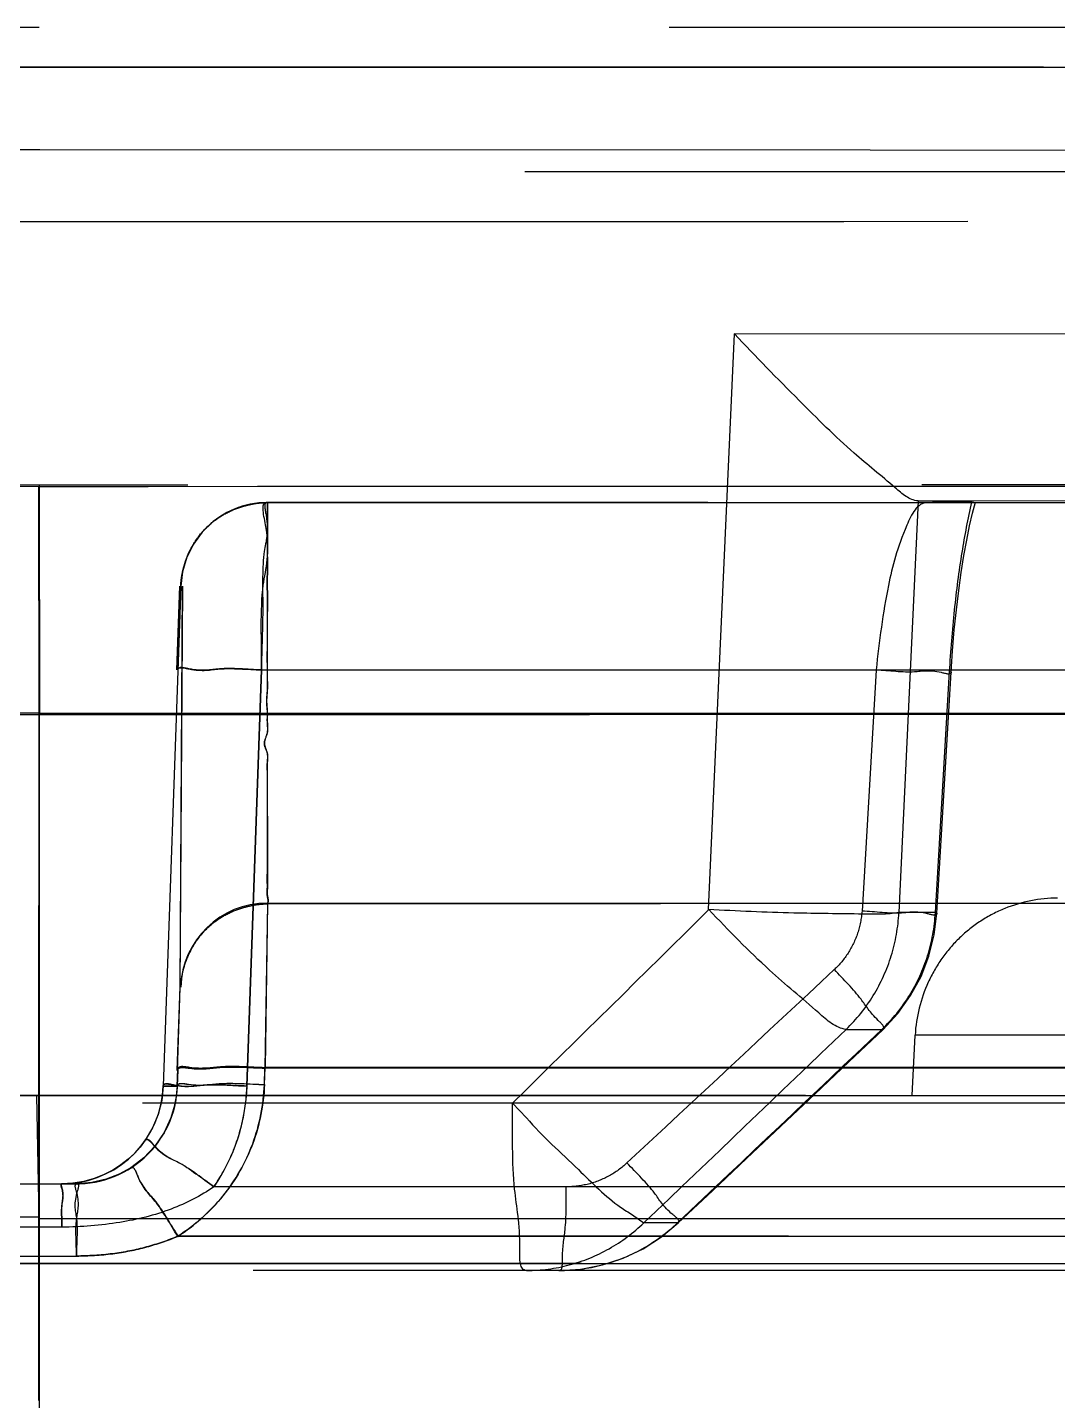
# Model space of a CAD drawing. Header units: millimetres. Extents: x 4625 to 5171, y -2661 to -1889.
# Drawn here: x 4977.422 to 4978.313, y -2172.742 to -2171.555 of the extents above; entities that cross this region are included whole.
import ezdxf

# ---------------------------------------------------------------- set-up
doc = ezdxf.new("R2010")
doc.units = ezdxf.units.MM
doc.header["$LTSCALE"] = 0.1
doc.linetypes.add('HIDDENX2', pattern=[19.05, 12.7, -6.35])
doc.layers.add('HIDDEN', color=8, linetype='HIDDENX2')

msp = doc.modelspace()

# ---------------------------------------------------------------- linework, layer by layer
at = {"layer": 'HIDDEN'}
for p, q in [((4977.432, -2171.5545), (4971.8069, -2171.5545)), ((4983.0572, -2171.5545), (4977.4321, -2171.5545)), ((4982.9322, -2171.6795), (4971.9319, -2171.6795)), ((4982.0456, -2171.7211), (4972.5862, -2171.7243)), ((4973.0483, -2171.7242), (4982.2767, -2171.721)), ((4978.011, -2172.3175), (4978.0336, -2171.8196)), ((4978.0333, -2171.8192), (4978.7337, -2171.8196)), ((4977.4322, -2171.9504), (4977.4324, -2172.1476)), ((4977.4321, -2172.149), (4977.4319, -2171.9514)), ((4977.7249, -2171.9654), (4977.6295, -2171.9654)), ((4977.6295, -2171.9655), (4978.6817, -2171.9659)), ((4978.2005, -2171.9656), (4977.6296, -2171.9654)), ((4978.2004, -2171.9656), (4978.0107, -2171.9655)), ((4978.1924, -2171.964), (4978.1759, -2172.3201)), ((4978.1924, -2171.964), (4978.239, -2171.9649)), ((4978.6341, -2171.9643), (4978.1925, -2171.964)), ((4977.5545, -2172.0378), (4977.5394, -2172.4701)), ((4977.5513, -2172.1102), (4977.5539, -2172.0376)), ((4977.554, -2172.038), (4977.5515, -2172.1102)), ((4977.556, -2172.0376), (4977.5539, -2172.3847)), ((4977.554, -2172.3844), (4977.5562, -2172.038)), ((4977.6244, -2172.1102), (4977.6118, -2172.4701)), ((4977.6118, -2172.4701), (4977.6244, -2172.1102)), ((4977.6243, -2172.1102), (4978.1562, -2172.1102)), ((4978.6477, -2172.1104), (4977.6243, -2172.1104)), ((4978.1562, -2172.1103), (4978.144, -2172.3188)), ((4978.2074, -2172.3201), (4978.2197, -2172.1116)), ((4978.2088, -2172.3206), (4978.221, -2172.1121)), ((4978.2197, -2172.1116), (4978.221, -2172.1121)), ((4977.4319, -2172.4785), (4977.4321, -2172.1488)), ((4977.4323, -2172.4784), (4977.4324, -2172.1476)), ((4977.6295, -2172.3125), (4977.6274, -2172.4546)), ((4977.6295, -2172.3118), (4977.6275, -2172.4539)), ((4985.5896, -2172.3122), (4977.6295, -2172.3125)), ((4978.2074, -2172.3201), (4978.1759, -2172.3201)), ((4978.2074, -2172.3201), (4978.2088, -2172.3206)), ((4977.5539, -2172.3847), (4977.5514, -2172.4569)), ((4977.5515, -2172.4563), (4977.554, -2172.3844)), ((4978.1302, -2172.4211), (4978.1611, -2172.4211)), ((4978.1611, -2172.4211), (4978.1621, -2172.4211)), ((4978.1896, -2172.426), (4978.1869, -2172.4782)), ((4980.5197, -2172.426), (4978.1896, -2172.426)), ((4977.5516, -2172.4701), (4977.5521, -2172.4552)), ((4977.5521, -2172.4553), (4977.5516, -2172.4701)), ((4977.5521, -2172.4564), (4977.5516, -2172.4701)), ((4977.5516, -2172.4701), (4977.5521, -2172.4564)), ((4977.6269, -2172.4688), (4977.6274, -2172.4544)), ((4977.627, -2172.4688), (4977.6275, -2172.4539)), ((4977.6274, -2172.4544), (4985.6237, -2172.4544)), ((4988.3971, -2172.4553), (4977.6275, -2172.4538)), ((4977.5388, -2172.4701), (4977.5509, -2172.4701)), ((4977.551, -2172.4701), (4977.5389, -2172.4701)), ((5000.9551, -2172.4781), (4953.909, -2172.4781)), ((4956.3933, -2172.4782), (4992.5835, -2172.4782)), ((4976.0727, -2172.4848), (4977.8415, -2172.4848)), ((4978.7915, -2172.4848), (4977.0227, -2172.4848)), ((4977.4321, -2172.5843), (4977.4302, -2172.4782)), ((4977.4314, -2172.4781), (4977.4314, -2172.6236)), ((4977.432, -2172.4782), (4977.432, -2172.6236)), ((4977.8416, -2172.485), (4977.8538, -2172.4975)), ((4977.5238, -2172.517), (4977.5194, -2172.5228)), ((4977.5145, -2172.5283), (4977.509, -2172.5334)), ((4977.4959, -2172.5427), (4977.4882, -2172.5467)), ((4977.5028, -2172.5383), (4977.4958, -2172.5427)), ((4977.509, -2172.5334), (4977.5027, -2172.5383)), ((4977.3994, -2172.5546), (4977.4648, -2172.5546)), ((4977.432, -2172.6171), (4977.4319, -2172.5546)), ((4977.432, -2172.5546), (4977.4321, -2172.6171)), ((4977.4613, -2172.5541), (4977.452, -2172.5546)), ((4977.4778, -2172.5535), (4977.4646, -2172.5546)), ((4977.4797, -2172.55), (4977.4707, -2172.5525)), ((4977.4882, -2172.5467), (4977.4797, -2172.55)), ((4978.6836, -2172.5572), (4977.5833, -2172.5572)), ((4974.6236, -2172.5833), (4977.4321, -2172.5832)), ((4977.4321, -2172.5832), (4977.432, -2172.834)), ((4977.4321, -2172.5845), (4983.2452, -2172.5844)), ((4977.9843, -2172.5884), (4977.9551, -2172.5884)), ((4977.9843, -2172.5884), (4977.985, -2172.5885)), ((4977.4518, -2172.5921), (4977.4124, -2172.5921)), ((4985.7002, -2172.6001), (4977.552, -2172.6)), ((4977.5522, -2172.5999), (4987.4248, -2172.5999)), ((4977.432, -2172.6236), (4967.4377, -2172.6236)), ((4967.4379, -2172.6236), (4977.4314, -2172.6236)), ((4977.3998, -2172.6171), (4977.4643, -2172.6171)), ((4977.4314, -2172.6236), (4987.4264, -2172.6235)), ((4977.4314, -2172.6236), (4977.4314, -2172.7421)), ((4977.4318, -2172.6236), (4977.4319, -2172.7421)), ((4987.4264, -2172.6237), (4977.4319, -2172.6236)), ((4977.432, -2172.6171), (4977.432, -2172.7421)), ((4977.4322, -2172.7421), (4977.4321, -2172.6171)), ((4978.8871, -2172.6296), (4975.977, -2172.6296))]:
    msp.add_line(p, q, dxfattribs=at)
for points in [[(4981.9537, -2171.5949), (4981.7846, -2171.5945), (4981.5974, -2171.594), (4981.3942, -2171.5935), (4981.1743, -2171.5929), (4980.9377, -2171.5924), (4980.6865, -2171.5919), (4980.4224, -2171.5914), (4980.1468, -2171.591), (4979.8598, -2171.5905), (4979.5612, -2171.5901), (4979.2527, -2171.5898), (4978.9363, -2171.5895), (4978.6137, -2171.5892), (4978.2866, -2171.589), (4977.9557, -2171.5889), (4977.6219, -2171.5888), (4977.2868, -2171.5888), (4976.9518, -2171.5889), (4976.6189, -2171.589), (4976.2898, -2171.5892)], [(4981.9258, -2171.5948), (4981.7579, -2171.5944), (4981.5721, -2171.5939), (4981.3693, -2171.5934), (4981.1502, -2171.5929), (4980.9162, -2171.5923), (4980.668, -2171.5918), (4980.4063, -2171.5914), (4980.1323, -2171.5909), (4979.8468, -2171.5905), (4979.5519, -2171.5901), (4979.2501, -2171.5897), (4978.9402, -2171.5894), (4978.623, -2171.5892), (4978.3009, -2171.589), (4977.9758, -2171.5888), (4977.6492, -2171.5888), (4977.3209, -2171.5888), (4976.9911, -2171.5888), (4976.6619, -2171.5889), (4976.3354, -2171.5891)], [(4977.6296, -2171.9654), (4977.6166, -2171.9665), (4977.6043, -2171.9698), (4977.5927, -2171.9751), (4977.5822, -2171.9822), (4977.573, -2171.9911), (4977.5655, -2172.0014), (4977.5598, -2172.0128), (4977.5561, -2172.0252), (4977.5545, -2172.0378)], [(4977.6295, -2171.9655), (4977.6166, -2171.9666), (4977.6043, -2171.9698), (4977.5927, -2171.9751), (4977.5822, -2171.9822), (4977.5731, -2171.9911), (4977.5655, -2172.0013), (4977.5598, -2172.0127), (4977.5561, -2172.0251), (4977.5546, -2172.0377)], [(4978.6815, -2171.9659), (4978.5085, -2171.9658), (4978.3339, -2171.9657), (4978.1588, -2171.9656), (4977.9829, -2171.9655), (4977.8062, -2171.9655), (4977.6295, -2171.9655)], [(4978.0107, -2171.9655), (4977.9156, -2171.9655), (4977.7249, -2171.9654)], [(4978.221, -2172.1121), (4978.2223, -2172.0936), (4978.2238, -2172.0755), (4978.2256, -2172.0582), (4978.2276, -2172.0416), (4978.2298, -2172.0259), (4978.2321, -2172.0113), (4978.2345, -2171.9979), (4978.237, -2171.9856), (4978.2396, -2171.9747), (4978.242, -2171.9651)], [(4978.1621, -2172.4211), (4978.1749, -2172.4073), (4978.1859, -2172.3919), (4978.195, -2172.3752), (4978.2018, -2172.3576), (4978.2065, -2172.3393), (4978.2088, -2172.3206)], [(4977.985, -2172.5885), (4978.0145, -2172.5607), (4978.0441, -2172.5328), (4978.0736, -2172.5049), (4978.1031, -2172.477), (4978.1326, -2172.4491), (4978.1621, -2172.4211)], [(4977.5516, -2172.4701), (4977.55, -2172.4841), (4977.5461, -2172.4976), (4977.5401, -2172.5104), (4977.5322, -2172.522), (4977.5226, -2172.5322), (4977.5114, -2172.5407)], [(4977.5516, -2172.4701), (4977.55, -2172.484), (4977.5461, -2172.4976), (4977.5401, -2172.5103), (4977.5322, -2172.522), (4977.5225, -2172.5322), (4977.5114, -2172.5407)], [(4977.5394, -2172.4701), (4977.5381, -2172.4825), (4977.535, -2172.4947), (4977.5302, -2172.5063), (4977.5238, -2172.517)], [(4977.5394, -2172.4701), (4977.5381, -2172.4825), (4977.535, -2172.4947), (4977.5302, -2172.5062), (4977.5238, -2172.517)], [(4977.5194, -2172.5228), (4977.5145, -2172.5283), (4977.5089, -2172.5335)], [(4977.5114, -2172.5407), (4977.5013, -2172.5463), (4977.49, -2172.5507), (4977.4777, -2172.5535)], [(4977.5114, -2172.5407), (4977.5013, -2172.5463), (4977.4901, -2172.5506), (4977.4778, -2172.5535)], [(4977.4707, -2172.5525), (4977.4613, -2172.5541), (4977.452, -2172.5546)], [(4977.8817, -2172.6296), (4977.9006, -2172.6283), (4977.9193, -2172.6248), (4977.9373, -2172.6189), (4977.9545, -2172.6108), (4977.9705, -2172.6006), (4977.985, -2172.5885)]]:
    msp.add_lwpolyline(points, dxfattribs=at)
for centre, radius, start, end in [((4977.6295, -2172.0404), 0.075, 89.9625, 178.2021), ((4977.6295, -2172.3868), 0.075, 89.9686, 178.193), ((4927.9026, -2121.6139), 71.2864, 314.470293, 314.661985), ((4925.7201, -2116.3637), 76.6966, 312.911763, 313.094979), ((4927.3684, -2119.4711), 73.3516, 313.602171, 313.791301), ((4925.5673, -2116.984), 76.4158, 313.309887, 313.492421), ((4977.452, -2172.4671), 0.0875, 274.109, 358.1316), ((4977.4642, -2172.4671), 0.0875, 266.1467, 357.8545), ((4977.4643, -2172.4671), 0.0875, 266.2475, 357.8511), ((4977.448, -2172.4646), 0.164, 325.6306, 358.0731)]:
    msp.add_arc(centre, radius, start, end, dxfattribs=at)
for points, knots in [([(4972.4642, -2171.5962), (4972.4439, -2171.5963), (4972.4112, -2171.5964), (4972.3675, -2171.5965), (4972.3315, -2171.5966), (4972.3177, -2171.5967), (4972.2982, -2171.5967), (4972.3123, -2171.5967), (4972.3258, -2171.5966), (4972.3755, -2171.5965), (4972.4614, -2171.5962), (4972.6044, -2171.5958), (4972.7924, -2171.5952), (4973.1316, -2171.5943), (4973.6533, -2171.5929), (4974.2357, -2171.5917), (4974.7675, -2171.5908), (4975.2074, -2171.5902), (4975.6689, -2171.5896), (4976.315, -2171.5891), (4977.1407, -2171.5887), (4977.9715, -2171.5888), (4978.6317, -2171.5892), (4979.113, -2171.5896), (4979.5779, -2171.5901), (4980.1531, -2171.5909), (4980.8005, -2171.5921), (4981.4325, -2171.5935), (4981.793, -2171.5944), (4981.9264, -2171.5948)], [0, 0, 0, 0, 0.005823, 0.010402, 0.013726, 0.015796, 0.016608, 0.017066, 0.018803, 0.021787, 0.031398, 0.045882, 0.065227, 0.089191, 0.149773, 0.225198, 0.267685, 0.312785, 0.360042, 0.409119, 0.51084, 0.613132, 0.663784, 0.713197, 0.76066, 0.806283, 0.889497, 0.959103, 1, 1, 1, 1]), ([(4972.9382, -2171.5948), (4973.1396, -2171.5943), (4973.5985, -2171.5931), (4974.359, -2171.5915), (4975.2487, -2171.5901), (4976.2309, -2171.5891), (4977.2632, -2171.5887), (4978.3041, -2171.5889), (4979.307, -2171.5897), (4980.2282, -2171.591), (4981.0373, -2171.5926), (4981.6767, -2171.5941), (4982.1775, -2171.5955), (4982.3988, -2171.5962), (4982.6207, -2171.5969), (4982.4507, -2171.5964), (4982.398, -2171.5962)], [0, 0, 0, 0, 0.061828, 0.140832, 0.233385, 0.334836, 0.44226, 0.550165, 0.654318, 0.74989, 0.833348, 0.901165, 0.950069, 0.977961, 0.983845, 1, 1, 1, 1]), ([(4954.4444, -2171.9481), (4958.275, -2171.8522), (4965.9373, -2171.7082), (4977.4326, -2171.6362), (4988.9279, -2171.7082), (4996.5903, -2171.8522), (5000.4208, -2171.9482)], [0, 0, 0, 0, 0.25, 0.5, 0.75, 1, 1, 1, 1]), ([(4978.1924, -2171.964), (4978.1849, -2171.9634), (4978.1661, -2171.9466), (4978.132, -2171.9195), (4978.0859, -2171.8736), (4978.0519, -2171.8392), (4978.0336, -2171.8196)], [0, 0, 0, 0, 0.10548, 0.322061, 0.627735, 1, 1, 1, 1]), ([(4953.6844, -2171.9467), (4953.685, -2171.9467), (4953.6874, -2171.9467), (4953.693, -2171.9467), (4953.7023, -2171.9467), (4953.722, -2171.9467), (4953.7559, -2171.9468), (4953.8349, -2171.9469), (4953.9704, -2171.9472), (4954.1303, -2171.9475), (4954.2875, -2171.9478), (4954.4289, -2171.948), (4954.5938, -2171.9484), (4954.7967, -2171.9487), (4955.0593, -2171.949), (4955.3263, -2171.9493), (4955.5885, -2171.9495), (4955.8293, -2171.9496), (4956.1039, -2171.9497), (4956.5456, -2171.9499), (4957.1981, -2171.9501), (4958.0951, -2171.9502), (4959.1356, -2171.9502), (4960.3019, -2171.95), (4961.5694, -2171.9498), (4963.3918, -2171.9496), (4965.2743, -2171.9493), (4967.2009, -2171.949), (4968.6789, -2171.9488), (4970.1686, -2171.9487), (4971.6672, -2171.9488), (4973.1737, -2171.9493), (4974.6382, -2171.95), (4976.0583, -2171.9509), (4976.9739, -2171.9513), (4977.4319, -2171.9514)], [0, 0, 0, 0, 0.000078, 0.000312, 0.000702, 0.001247, 0.002806, 0.004989, 0.011227, 0.019924, 0.025187, 0.031083, 0.037783, 0.046023, 0.056721, 0.070956, 0.07975, 0.089844, 0.10137, 0.114443, 0.145647, 0.183798, 0.227763, 0.277088, 0.331133, 0.387887, 0.507311, 0.568943, 0.631279, 0.694023, 0.75713, 0.820596, 0.884336, 0.942135, 1, 1, 1, 1]), ([(4977.4322, -2171.9504), (4977.2825, -2171.9504), (4976.9838, -2171.9504), (4976.5346, -2171.9502), (4976.0849, -2171.95), (4975.6379, -2171.9497), (4975.1976, -2171.9495), (4974.7621, -2171.9494), (4974.3209, -2171.9492), (4973.8601, -2171.9491), (4973.365, -2171.9489), (4972.8213, -2171.9488), (4972.2157, -2171.9488), (4971.5358, -2171.9487), (4970.7707, -2171.9487), (4969.9106, -2171.9487), (4968.9482, -2171.9487), (4967.8722, -2171.9488), (4966.6708, -2171.9491), (4965.3577, -2171.9493), (4964.012, -2171.9494), (4962.7363, -2171.9497), (4961.6032, -2171.9499), (4960.6135, -2171.95), (4959.7385, -2171.9501), (4958.9541, -2171.9501), (4958.248, -2171.9501), (4957.6138, -2171.9501), (4957.0437, -2171.95), (4956.5284, -2171.9499), (4956.0606, -2171.9497), (4955.6394, -2171.9495), (4955.2686, -2171.9493), (4954.9506, -2171.9489), (4954.6823, -2171.9485), (4954.5189, -2171.9483), (4954.4444, -2171.9481)], [0, 0, 0, 0, 0.019536, 0.038982, 0.058621, 0.078223, 0.09732, 0.11608, 0.135062, 0.154893, 0.176221, 0.199673, 0.22584, 0.25526, 0.288397, 0.325695, 0.367502, 0.413999, 0.466116, 0.524291, 0.585359, 0.641741, 0.690769, 0.733236, 0.770895, 0.804967, 0.835605, 0.86304, 0.887734, 0.910011, 0.930285, 0.948779, 0.964986, 0.978676, 0.99027, 1, 1, 1, 1]), ([(4977.4319, -2171.9514), (4977.9364, -2171.9514), (4978.9447, -2171.9511), (4980.4556, -2171.9502), (4981.9629, -2171.9494), (4983.4648, -2171.9488), (4984.959, -2171.9487), (4986.9277, -2171.9489), (4988.874, -2171.9492), (4990.7866, -2171.9495), (4992.1672, -2171.9497), (4993.4922, -2171.9498), (4994.7398, -2171.9501), (4995.8826, -2171.9502), (4996.8977, -2171.9502), (4997.7698, -2171.9501), (4998.4906, -2171.9499), (4998.9955, -2171.9496), (4999.3269, -2171.9494), (4999.5806, -2171.9492), (4999.84, -2171.949), (5000.0959, -2171.9487), (5000.2695, -2171.9484), (5000.3854, -2171.9482), (5000.4838, -2171.948), (5000.5963, -2171.9478), (5000.7192, -2171.9476), (5000.8264, -2171.9474), (5000.9181, -2171.9472), (5000.9955, -2171.947), (5001.0512, -2171.9468), (5001.0887, -2171.9468), (5001.1117, -2171.9467), (5001.1313, -2171.9467), (5001.1475, -2171.9466), (5001.159, -2171.9466), (5001.1664, -2171.9466), (5001.1707, -2171.9466), (5001.1743, -2171.9466), (5001.177, -2171.9466), (5001.1787, -2171.9466), (5001.1797, -2171.9467), (5001.18, -2171.9467), (5001.1802, -2171.9467)], [0, 0, 0, 0, 0.063732, 0.127369, 0.190866, 0.254139, 0.317094, 0.379625, 0.502835, 0.562966, 0.621227, 0.677238, 0.730352, 0.778832, 0.821598, 0.85859, 0.888999, 0.912651, 0.922367, 0.930873, 0.9447, 0.955137, 0.963199, 0.966622, 0.969786, 0.975624, 0.980838, 0.985306, 0.989164, 0.992421, 0.995086, 0.996199, 0.997167, 0.997992, 0.998674, 0.999215, 0.999432, 0.999615, 0.999763, 0.999877, 0.999956, 0.999982, 1, 1, 1, 1]), ([(5000.4208, -2171.9482), (5000.3606, -2171.9483), (5000.2243, -2171.9485), (5000.0072, -2171.9488), (4999.746, -2171.9491), (4999.4511, -2171.9493), (4999.1032, -2171.9495), (4998.6873, -2171.9498), (4998.1749, -2171.95), (4997.5521, -2171.9501), (4996.8273, -2171.9502), (4996.0157, -2171.9502), (4995.1295, -2171.9502), (4994.2123, -2171.95), (4993.2722, -2171.9498), (4992.3629, -2171.9497), (4991.4651, -2171.9495), (4990.5369, -2171.9494), (4989.5456, -2171.9493), (4988.5475, -2171.9491), (4987.5931, -2171.949), (4986.7426, -2171.9489), (4985.9451, -2171.9488), (4985.1961, -2171.9487), (4984.4392, -2171.9486), (4983.7039, -2171.9485), (4982.9961, -2171.9485), (4982.3606, -2171.9486), (4981.7683, -2171.9487), (4981.2369, -2171.9489), (4980.7222, -2171.949), (4980.2319, -2171.9493), (4979.7487, -2171.9494), (4979.2801, -2171.9497), (4978.8186, -2171.9499), (4978.3605, -2171.9501), (4977.8984, -2171.9504), (4977.5876, -2171.9504), (4977.4322, -2171.9504)], [0, 0, 0, 0, 0.007865, 0.01778, 0.028328, 0.041955, 0.056264, 0.073729, 0.096226, 0.123137, 0.154999, 0.190818, 0.229056, 0.270639, 0.310512, 0.35174, 0.389304, 0.427678, 0.472863, 0.518671, 0.557925, 0.597414, 0.62966, 0.661992, 0.695165, 0.728437, 0.757945, 0.787531, 0.811366, 0.835242, 0.856876, 0.878536, 0.899228, 0.919939, 0.939685, 0.959446, 0.979719, 1, 1, 1, 1]), ([(4977.5546, -2172.0376), (4977.5546, -2172.0354), (4977.5551, -2172.0309), (4977.5563, -2172.0241), (4977.5583, -2172.0173), (4977.5617, -2172.0083), (4977.5676, -2171.9975), (4977.577, -2171.9861), (4977.5888, -2171.977), (4977.5999, -2171.9715), (4977.6091, -2171.9684), (4977.616, -2171.9667), (4977.6228, -2171.9657), (4977.6273, -2171.9655), (4977.6295, -2171.9655)], [0, 0, 0, 0, 0.057803, 0.117743, 0.179393, 0.24231, 0.370166, 0.498841, 0.628173, 0.756668, 0.819884, 0.881808, 0.941991, 1, 1, 1, 1]), ([(4977.6243, -2172.1102), (4977.6248, -2172.0858), (4977.6219, -2172.0383), (4977.6341, -2172.0059), (4977.6233, -2171.9639), (4977.6296, -2171.9654)], [0, 0, 0, 0, 0.505367, 0.866609, 1, 1, 1, 1]), ([(4977.6295, -2171.9655), (4977.626, -2171.9646), (4977.6317, -2171.9892), (4977.6244, -2172.0094), (4977.6262, -2172.0589), (4977.6247, -2172.0918), (4977.6243, -2172.1104)], [0, 0, 0, 0, 0.075154, 0.291417, 0.616111, 1, 1, 1, 1]), ([(4977.6296, -2171.9654), (4977.6295, -2171.9666), (4977.6295, -2171.9692), (4977.6295, -2171.9733), (4977.6296, -2171.9779), (4977.6295, -2171.9829), (4977.6295, -2171.9882), (4977.6295, -2171.9939), (4977.6295, -2172.0001), (4977.6294, -2172.0065), (4977.6295, -2172.0132), (4977.6295, -2172.0201), (4977.6295, -2172.0274), (4977.6294, -2172.0349), (4977.6295, -2172.0426), (4977.6295, -2172.0504), (4977.6295, -2172.0586), (4977.6294, -2172.0669), (4977.6295, -2172.0753), (4977.6294, -2172.0838), (4977.6295, -2172.0926), (4977.6294, -2172.1014), (4977.6295, -2172.1102), (4977.6294, -2172.119), (4977.6297, -2172.1281), (4977.6284, -2172.1372), (4977.6298, -2172.1463), (4977.6291, -2172.1553), (4977.6306, -2172.1647), (4977.6251, -2172.1736), (4977.6305, -2172.182), (4977.6291, -2172.1906), (4977.6295, -2172.199), (4977.6294, -2172.2081), (4977.6295, -2172.2177), (4977.6294, -2172.2279), (4977.6295, -2172.2382), (4977.6295, -2172.2483), (4977.6295, -2172.258), (4977.6295, -2172.2675), (4977.6295, -2172.277), (4977.6295, -2172.2855), (4977.6295, -2172.2929), (4977.6297, -2172.2992), (4977.6289, -2172.3052), (4977.6309, -2172.3102), (4977.6295, -2172.3118)], [0, 0, 0, 0, 0.010325, 0.022131, 0.035418, 0.050185, 0.065312, 0.081728, 0.099431, 0.11842, 0.137253, 0.1572, 0.178263, 0.200445, 0.222051, 0.244621, 0.268153, 0.292646, 0.31627, 0.340723, 0.366009, 0.392134, 0.416873, 0.442327, 0.468482, 0.495373, 0.520896, 0.546956, 0.57361, 0.601788, 0.62644, 0.650476, 0.674946, 0.699846, 0.728602, 0.757906, 0.787763, 0.818181, 0.844912, 0.872066, 0.899639, 0.927585, 0.945353, 0.963287, 0.981462, 1, 1, 1, 1]), ([(4977.6295, -2172.3125), (4977.6309, -2172.3107), (4977.6289, -2172.3056), (4977.6296, -2172.2993), (4977.6294, -2172.2929), (4977.6295, -2172.2856), (4977.6295, -2172.2771), (4977.6295, -2172.2675), (4977.6295, -2172.2581), (4977.6295, -2172.2484), (4977.6295, -2172.2383), (4977.6295, -2172.2279), (4977.6295, -2172.2178), (4977.6295, -2172.2082), (4977.6296, -2172.1991), (4977.6292, -2172.1907), (4977.6306, -2172.1821), (4977.625, -2172.1737), (4977.6307, -2172.1649), (4977.6291, -2172.1554), (4977.6299, -2172.1464), (4977.6285, -2172.1374), (4977.6298, -2172.1283), (4977.6294, -2172.1192), (4977.6296, -2172.1104), (4977.6294, -2172.1016), (4977.6295, -2172.0927), (4977.6295, -2172.084), (4977.6295, -2172.0755), (4977.6295, -2172.0671), (4977.6295, -2172.0588), (4977.6295, -2172.0506), (4977.6295, -2172.0427), (4977.6294, -2172.0351), (4977.6295, -2172.0275), (4977.6295, -2172.0202), (4977.6295, -2172.0133), (4977.6295, -2172.0066), (4977.6295, -2172.0002), (4977.6295, -2171.994), (4977.6295, -2171.9883), (4977.6295, -2171.9829), (4977.6295, -2171.9779), (4977.6295, -2171.9733), (4977.6295, -2171.9692), (4977.6295, -2171.9667), (4977.6295, -2171.9655)], [0, 0, 0, 0, 0.019717, 0.038314, 0.056322, 0.074038, 0.101922, 0.129432, 0.156524, 0.183193, 0.213542, 0.243332, 0.272569, 0.301259, 0.326082, 0.350477, 0.374438, 0.399095, 0.427259, 0.453829, 0.479809, 0.505261, 0.532099, 0.558194, 0.583585, 0.608263, 0.634344, 0.659596, 0.684021, 0.707622, 0.732096, 0.755607, 0.77815, 0.799726, 0.821889, 0.84293, 0.862856, 0.881669, 0.900649, 0.918342, 0.934746, 0.949859, 0.964616, 0.977891, 0.989685, 1, 1, 1, 1]), ([(4978.2005, -2171.9656), (4978.1917, -2171.9654), (4978.1764, -2171.9969), (4978.1646, -2172.0415), (4978.1587, -2172.0858), (4978.1562, -2172.1102)], [0, 0, 0, 0, 0.17073, 0.523333, 1, 1, 1, 1]), ([(4978.239, -2171.9649), (4978.2395, -2171.965), (4978.2456, -2171.9661), (4978.2145, -2171.9647), (4978.209, -2171.9655), (4978.2005, -2171.9656)], [0, 0, 0, 0, 0.035408, 0.386582, 1, 1, 1, 1]), ([(4978.2197, -2172.1116), (4978.2207, -2172.0938), (4978.2235, -2172.0594), (4978.2298, -2172.0104), (4978.2357, -2171.9794), (4978.239, -2171.9649)], [0, 0, 0, 0, 0.361016, 0.700371, 1, 1, 1, 1]), ([(4977.6244, -2172.1102), (4977.6123, -2172.1098), (4977.5891, -2172.1074), (4977.5712, -2172.1123), (4977.5521, -2172.1069), (4977.552, -2172.1102)], [0, 0, 0, 0, 0.502806, 0.865937, 1, 1, 1, 1]), ([(4977.552, -2172.1102), (4977.5521, -2172.107), (4977.5712, -2172.1124), (4977.5892, -2172.1075), (4977.6123, -2172.1098), (4977.6244, -2172.1102)], [0, 0, 0, 0, 0.134127, 0.497302, 1, 1, 1, 1]), ([(4978.221, -2172.1121), (4978.2209, -2172.1149), (4978.2041, -2172.1095), (4978.1879, -2172.1136), (4978.1672, -2172.1109), (4978.1562, -2172.1103)], [0, 0, 0, 0, 0.130763, 0.489955, 1, 1, 1, 1]), ([(4977.4324, -2172.1477), (4976.9711, -2172.1477), (4976.0485, -2172.1473), (4974.6177, -2172.1464), (4973.1419, -2172.1461), (4971.6237, -2172.146), (4970.1123, -2172.1461), (4968.6086, -2172.1462), (4967.1159, -2172.1464), (4965.1704, -2172.1467), (4963.2673, -2172.147), (4961.4211, -2172.1473), (4960.1305, -2172.1475), (4958.9404, -2172.1476), (4958.0254, -2172.1476), (4957.3614, -2172.1476), (4956.8006, -2172.1475), (4956.2026, -2172.1474), (4955.6004, -2172.1471), (4955.1361, -2172.1468), (4954.784, -2172.1465), (4954.5178, -2172.1461), (4954.3127, -2172.1458), (4954.1464, -2172.1455), (4954.0043, -2172.1452), (4953.8786, -2172.1449), (4953.7679, -2172.1447), (4953.6723, -2172.1445), (4953.5918, -2172.1444), (4953.5348, -2172.1443), (4953.4974, -2172.1442), (4953.4755, -2172.1441), (4953.4569, -2172.1441), (4953.4418, -2172.144), (4953.4312, -2172.144), (4953.4243, -2172.144), (4953.4203, -2172.144), (4953.4171, -2172.144), (4953.4147, -2172.144), (4953.413, -2172.144), (4953.4121, -2172.144), (4953.4118, -2172.144)], [0, 0, 0, 0, 0.057607, 0.115228, 0.178703, 0.241924, 0.304839, 0.367458, 0.429728, 0.491263, 0.61044, 0.667409, 0.721845, 0.771629, 0.816039, 0.836117, 0.854566, 0.886075, 0.910809, 0.929771, 0.94406, 0.954784, 0.963015, 0.969685, 0.975546, 0.98077, 0.985379, 0.989366, 0.992719, 0.995425, 0.996484, 0.997396, 0.998166, 0.998796, 0.999291, 0.999489, 0.999655, 0.999788, 0.99989, 0.99996, 1, 1, 1, 1]), ([(4977.4321, -2172.1489), (4976.9713, -2172.1489), (4976.0498, -2172.1485), (4974.6207, -2172.1475), (4973.1471, -2172.1468), (4971.6318, -2172.1464), (4970.124, -2172.1462), (4968.9227, -2172.1463), (4968.026, -2172.1464), (4967.6292, -2172.1464), (4967.431, -2172.1465)], [0, 0, 0, 0, 0.13821, 0.276424, 0.428685, 0.58024, 0.730988, 0.88098, 0.940568, 1, 1, 1, 1]), ([(5001.4524, -2172.1441), (5001.4523, -2172.1441), (5001.4519, -2172.1441), (5001.4509, -2172.1441), (5001.4492, -2172.1441), (5001.4465, -2172.1441), (5001.443, -2172.1441), (5001.4386, -2172.1441), (5001.4312, -2172.1441), (5001.4198, -2172.1441), (5001.4036, -2172.1441), (5001.384, -2172.1442), (5001.361, -2172.1442), (5001.3234, -2172.1443), (5001.2678, -2172.1445), (5001.1904, -2172.1446), (5001.0987, -2172.1448), (5000.9916, -2172.1451), (5000.8688, -2172.1453), (5000.7563, -2172.1455), (5000.658, -2172.1457), (5000.5417, -2172.1459), (5000.3674, -2172.1462), (5000.1096, -2172.1465), (4999.8476, -2172.1468), (4999.5907, -2172.147), (4999.2537, -2172.1472), (4998.7389, -2172.1474), (4998.0028, -2172.1476), (4997.111, -2172.1478), (4996.0727, -2172.1478), (4994.9052, -2172.1476), (4993.6332, -2172.1474), (4992.2861, -2172.1472), (4990.8862, -2172.147), (4988.9528, -2172.1467), (4986.9887, -2172.1464), (4985.0049, -2172.1462), (4983.5015, -2172.1463), (4981.991, -2172.1469), (4980.4747, -2172.1478), (4978.9545, -2172.1486), (4977.9398, -2172.1489), (4977.4321, -2172.149)], [0, 0, 0, 0, 0.000018, 0.000044, 0.000122, 0.000234, 0.00038, 0.000561, 0.000776, 0.001311, 0.001985, 0.002801, 0.003758, 0.004858, 0.007491, 0.01071, 0.014522, 0.018937, 0.024088, 0.029858, 0.032987, 0.036376, 0.044374, 0.054763, 0.068576, 0.077093, 0.086843, 0.110664, 0.141389, 0.178788, 0.222043, 0.271058, 0.324611, 0.3809, 0.439303, 0.499452, 0.622372, 0.684611, 0.747218, 0.810128, 0.873273, 0.936586, 1, 1, 1, 1]), ([(4977.4324, -2172.1476), (4977.9423, -2172.1476), (4978.9609, -2172.1474), (4980.4861, -2172.1467), (4982.0052, -2172.1462), (4983.5168, -2172.1458), (4985.0205, -2172.1459), (4987.0081, -2172.1462), (4989.4491, -2172.1466), (4991.8451, -2172.1469), (4993.6839, -2172.1472), (4994.9595, -2172.1474), (4995.961, -2172.1475), (4996.7, -2172.1475), (4997.2035, -2172.1475), (4997.6697, -2172.1474), (4998.096, -2172.1474), (4998.4807, -2172.1473), (4998.9119, -2172.1471), (4999.3587, -2172.1469), (4999.7991, -2172.1466), (5000.1315, -2172.1463), (5000.3828, -2172.1459), (5000.5777, -2172.1456), (5000.7374, -2172.1453), (5000.8751, -2172.145), (5001.0271, -2172.1447), (5001.1804, -2172.1444), (5001.321, -2172.1441), (5001.4055, -2172.144), (5001.4431, -2172.1439), (5001.4526, -2172.1439)], [0, 0, 0, 0, 0.063689, 0.12722, 0.190484, 0.253422, 0.316005, 0.378287, 0.501663, 0.620872, 0.677539, 0.731322, 0.780187, 0.802618, 0.82362, 0.843074, 0.860853, 0.87686, 0.891117, 0.91471, 0.932661, 0.94612, 0.956222, 0.964048, 0.970467, 0.976161, 0.981256, 0.989445, 0.995302, 0.998822, 1, 1, 1, 1]), ([(4977.5546, -2172.3846), (4977.5546, -2172.3824), (4977.5551, -2172.3779), (4977.5563, -2172.3712), (4977.5583, -2172.3644), (4977.5617, -2172.3554), (4977.5676, -2172.3446), (4977.577, -2172.3332), (4977.5888, -2172.3241), (4977.5999, -2172.3186), (4977.6091, -2172.3155), (4977.616, -2172.3138), (4977.6228, -2172.3128), (4977.6273, -2172.3125), (4977.6295, -2172.3125)], [0, 0, 0, 0, 0.057795, 0.117727, 0.179368, 0.242278, 0.370122, 0.498792, 0.628128, 0.756634, 0.819857, 0.881789, 0.941981, 1, 1, 1, 1]), ([(4977.6295, -2172.3118), (4978.0759, -2172.3118), (4978.968, -2172.3118), (4980.3164, -2172.3117), (4981.6732, -2172.3116), (4983.0375, -2172.3117), (4984.3961, -2172.3118), (4985.7352, -2172.3122), (4987.0523, -2172.3126), (4987.9188, -2172.313), (4988.35, -2172.3132)], [0, 0, 0, 0, 0.124907, 0.249662, 0.377317, 0.504609, 0.63142, 0.757526, 0.87934, 1, 1, 1, 1]), ([(4978.1759, -2172.3201), (4978.1656, -2172.3218), (4978.1351, -2172.3211), (4978.0802, -2172.3208), (4978.0356, -2172.3187), (4978.011, -2172.3175)], [0, 0, 0, 0, 0.18884, 0.552034, 1, 1, 1, 1]), ([(4978.1302, -2172.4211), (4978.1211, -2172.4199), (4978.0987, -2172.3995), (4978.0592, -2172.3672), (4978.0285, -2172.3354), (4978.0115, -2172.3175)], [0, 0, 0, 0, 0.174868, 0.531203, 1, 1, 1, 1]), ([(4978.2088, -2172.3206), (4978.2086, -2172.3234), (4978.1924, -2172.3181), (4978.1762, -2172.3222), (4978.1553, -2172.3193), (4978.144, -2172.3188)], [0, 0, 0, 0, 0.127622, 0.474317, 1, 1, 1, 1]), ([(4978.3131, -2172.3075), (4978.2976, -2172.3075), (4978.274, -2172.3123), (4978.2463, -2172.3267), (4978.2278, -2172.3414), (4978.2124, -2172.3594), (4978.1967, -2172.3868), (4978.1907, -2172.4103), (4978.1899, -2172.426)], [0, 0, 0, 0, 0.247292, 0.372318, 0.497385, 0.622882, 0.749077, 1, 1, 1, 1]), ([(4978.144, -2172.3188), (4978.1434, -2172.3253), (4978.1409, -2172.338), (4978.1327, -2172.3553), (4978.1245, -2172.3651), (4978.12, -2172.3693)], [0, 0, 0, 0, 0.339472, 0.673472, 1, 1, 1, 1]), ([(4978.1302, -2172.4211), (4978.1392, -2172.4124), (4978.1551, -2172.3925), (4978.1708, -2172.3578), (4978.1752, -2172.3327), (4978.1759, -2172.3201)], [0, 0, 0, 0, 0.332117, 0.665608, 1, 1, 1, 1]), ([(4978.1611, -2172.4211), (4978.1702, -2172.4124), (4978.1863, -2172.3926), (4978.2022, -2172.3579), (4978.2067, -2172.3328), (4978.2074, -2172.3201)], [0, 0, 0, 0, 0.332996, 0.665554, 1, 1, 1, 1]), ([(4978.1621, -2172.4211), (4978.1642, -2172.4191), (4978.1516, -2172.408), (4978.143, -2172.3929), (4978.1278, -2172.3777), (4978.12, -2172.3693)], [0, 0, 0, 0, 0.12974, 0.483847, 1, 1, 1, 1]), ([(4977.5521, -2172.4552), (4977.5525, -2172.452), (4977.5713, -2172.456), (4977.5906, -2172.4515), (4977.6146, -2172.4535), (4977.6275, -2172.4539)], [0, 0, 0, 0, 0.130565, 0.489164, 1, 1, 1, 1]), ([(4977.5521, -2172.4564), (4977.5524, -2172.453), (4977.5711, -2172.4568), (4977.5904, -2172.4522), (4977.6144, -2172.4542), (4977.6274, -2172.4546)], [0, 0, 0, 0, 0.132581, 0.48275, 1, 1, 1, 1]), ([(4977.6118, -2172.4701), (4977.5997, -2172.4696), (4977.5766, -2172.4674), (4977.5587, -2172.4723), (4977.5395, -2172.4669), (4977.5394, -2172.4701)], [0, 0, 0, 0, 0.502091, 0.866287, 1, 1, 1, 1]), ([(4977.5394, -2172.4701), (4977.5395, -2172.467), (4977.5579, -2172.4721), (4977.5759, -2172.4673), (4977.5992, -2172.4697), (4977.6118, -2172.4701)], [0, 0, 0, 0, 0.129209, 0.478306, 1, 1, 1, 1]), ([(4977.5516, -2172.4701), (4977.5516, -2172.4668), (4977.5708, -2172.4707), (4977.5896, -2172.4663), (4977.6139, -2172.4683), (4977.627, -2172.4688)], [0, 0, 0, 0, 0.130423, 0.479976, 1, 1, 1, 1]), ([(4977.5516, -2172.4701), (4977.5517, -2172.4669), (4977.5711, -2172.4708), (4977.5898, -2172.4663), (4977.614, -2172.4683), (4977.6269, -2172.4688)], [0, 0, 0, 0, 0.129673, 0.488261, 1, 1, 1, 1]), ([(4977.552, -2172.6001), (4977.5666, -2172.5906), (4977.5932, -2172.5671), (4977.6195, -2172.521), (4977.6262, -2172.4862), (4977.6269, -2172.4688)], [0, 0, 0, 0, 0.333754, 0.66684, 1, 1, 1, 1]), ([(4977.627, -2172.4688), (4977.6263, -2172.4861), (4977.6195, -2172.5208), (4977.5933, -2172.5669), (4977.5668, -2172.5904), (4977.5522, -2172.5999)], [0, 0, 0, 0, 0.33241, 0.665715, 1, 1, 1, 1]), ([(4977.5833, -2172.5572), (4977.5891, -2172.5487), (4977.5992, -2172.5305), (4977.6089, -2172.501), (4977.6115, -2172.4804), (4977.6119, -2172.4701)], [0, 0, 0, 0, 0.33299, 0.666341, 1, 1, 1, 1]), ([(4977.8538, -2172.6296), (4977.8473, -2172.6296), (4977.8492, -2172.5931), (4977.8407, -2172.556), (4977.8417, -2172.5098), (4977.8416, -2172.485)], [0, 0, 0, 0, 0.132856, 0.489504, 1, 1, 1, 1]), ([(4977.8538, -2172.4975), (4977.8673, -2172.5138), (4977.8957, -2172.5382), (4977.9273, -2172.5715), (4977.9489, -2172.5833), (4977.9551, -2172.5884)], [0, 0, 0, 0, 0.464453, 0.822673, 1, 1, 1, 1]), ([(4977.5833, -2172.5572), (4977.5736, -2172.5504), (4977.556, -2172.5359), (4977.5382, -2172.5308), (4977.5258, -2172.5141), (4977.5238, -2172.517)], [0, 0, 0, 0, 0.495695, 0.856114, 1, 1, 1, 1]), ([(4977.5238, -2172.517), (4977.5256, -2172.5145), (4977.5373, -2172.5301), (4977.5551, -2172.5351), (4977.573, -2172.5501), (4977.5833, -2172.5572)], [0, 0, 0, 0, 0.128385, 0.477678, 1, 1, 1, 1]), ([(4977.552, -2172.6), (4977.5455, -2172.5898), (4977.5345, -2172.5696), (4977.5203, -2172.5576), (4977.5142, -2172.539), (4977.5114, -2172.5407)], [0, 0, 0, 0, 0.505326, 0.867103, 1, 1, 1, 1]), ([(4977.5114, -2172.5407), (4977.514, -2172.5391), (4977.52, -2172.557), (4977.5342, -2172.569), (4977.5454, -2172.5894), (4977.5522, -2172.5999)], [0, 0, 0, 0, 0.129304, 0.478442, 1, 1, 1, 1]), ([(4977.9406, -2172.5366), (4977.936, -2172.5409), (4977.9255, -2172.5485), (4977.9074, -2172.5556), (4977.8945, -2172.5572), (4977.8881, -2172.5572)], [0, 0, 0, 0, 0.331193, 0.665243, 1, 1, 1, 1]), ([(4977.985, -2172.5885), (4977.9871, -2172.5865), (4977.9727, -2172.5761), (4977.9646, -2172.5604), (4977.9487, -2172.5452), (4977.9406, -2172.5366)], [0, 0, 0, 0, 0.127791, 0.48329, 1, 1, 1, 1]), ([(4977.4517, -2172.5921), (4977.4518, -2172.5855), (4977.4506, -2172.5732), (4977.4539, -2172.5641), (4977.4504, -2172.5546), (4977.452, -2172.5546)], [0, 0, 0, 0, 0.528318, 0.876584, 1, 1, 1, 1]), ([(4977.452, -2172.5546), (4977.4505, -2172.5546), (4977.4538, -2172.5639), (4977.4506, -2172.573), (4977.4518, -2172.5853), (4977.4518, -2172.5921)], [0, 0, 0, 0, 0.11865, 0.462745, 1, 1, 1, 1]), ([(4977.4646, -2172.5546), (4977.4673, -2172.5546), (4977.4609, -2172.5711), (4977.4664, -2172.5863), (4977.4643, -2172.6065), (4977.4643, -2172.6171)], [0, 0, 0, 0, 0.12902, 0.491926, 1, 1, 1, 1]), ([(4977.4643, -2172.6171), (4977.4644, -2172.6064), (4977.4624, -2172.5862), (4977.4682, -2172.5709), (4977.4621, -2172.5546), (4977.4648, -2172.5546)], [0, 0, 0, 0, 0.512116, 0.873245, 1, 1, 1, 1]), ([(4977.5833, -2172.5572), (4977.5719, -2172.5651), (4977.5455, -2172.5785), (4977.5006, -2172.5896), (4977.4685, -2172.5919), (4977.4518, -2172.5921)], [0, 0, 0, 0, 0.302567, 0.635351, 1, 1, 1, 1]), ([(4977.8817, -2172.6296), (4977.885, -2172.6296), (4977.8842, -2172.6114), (4977.8884, -2172.5928), (4977.888, -2172.5696), (4977.8881, -2172.5572)], [0, 0, 0, 0, 0.132528, 0.488847, 1, 1, 1, 1]), ([(4977.8538, -2172.6296), (4977.8662, -2172.6296), (4977.8911, -2172.6263), (4977.926, -2172.6121), (4977.9462, -2172.597), (4977.9551, -2172.5884)], [0, 0, 0, 0, 0.332385, 0.66553, 1, 1, 1, 1]), ([(4977.8817, -2172.6296), (4977.8943, -2172.6296), (4977.9194, -2172.6263), (4977.9547, -2172.6122), (4977.9751, -2172.5971), (4977.9843, -2172.5884)], [0, 0, 0, 0, 0.333103, 0.665424, 1, 1, 1, 1]), ([(4977.5522, -2172.5999), (4977.5434, -2172.6036), (4977.5248, -2172.61), (4977.4952, -2172.6158), (4977.4747, -2172.617), (4977.4643, -2172.6171)], [0, 0, 0, 0, 0.318351, 0.652148, 1, 1, 1, 1]), ([(4977.4644, -2172.6171), (4977.4748, -2172.617), (4977.4954, -2172.6158), (4977.5248, -2172.61), (4977.5432, -2172.6037), (4977.5519, -2172.6001)], [0, 0, 0, 0, 0.350426, 0.685685, 1, 1, 1, 1])]:
    msp.add_open_spline(points, degree=3, knots=knots, dxfattribs=at)

doc.saveas('drawing.dxf')
